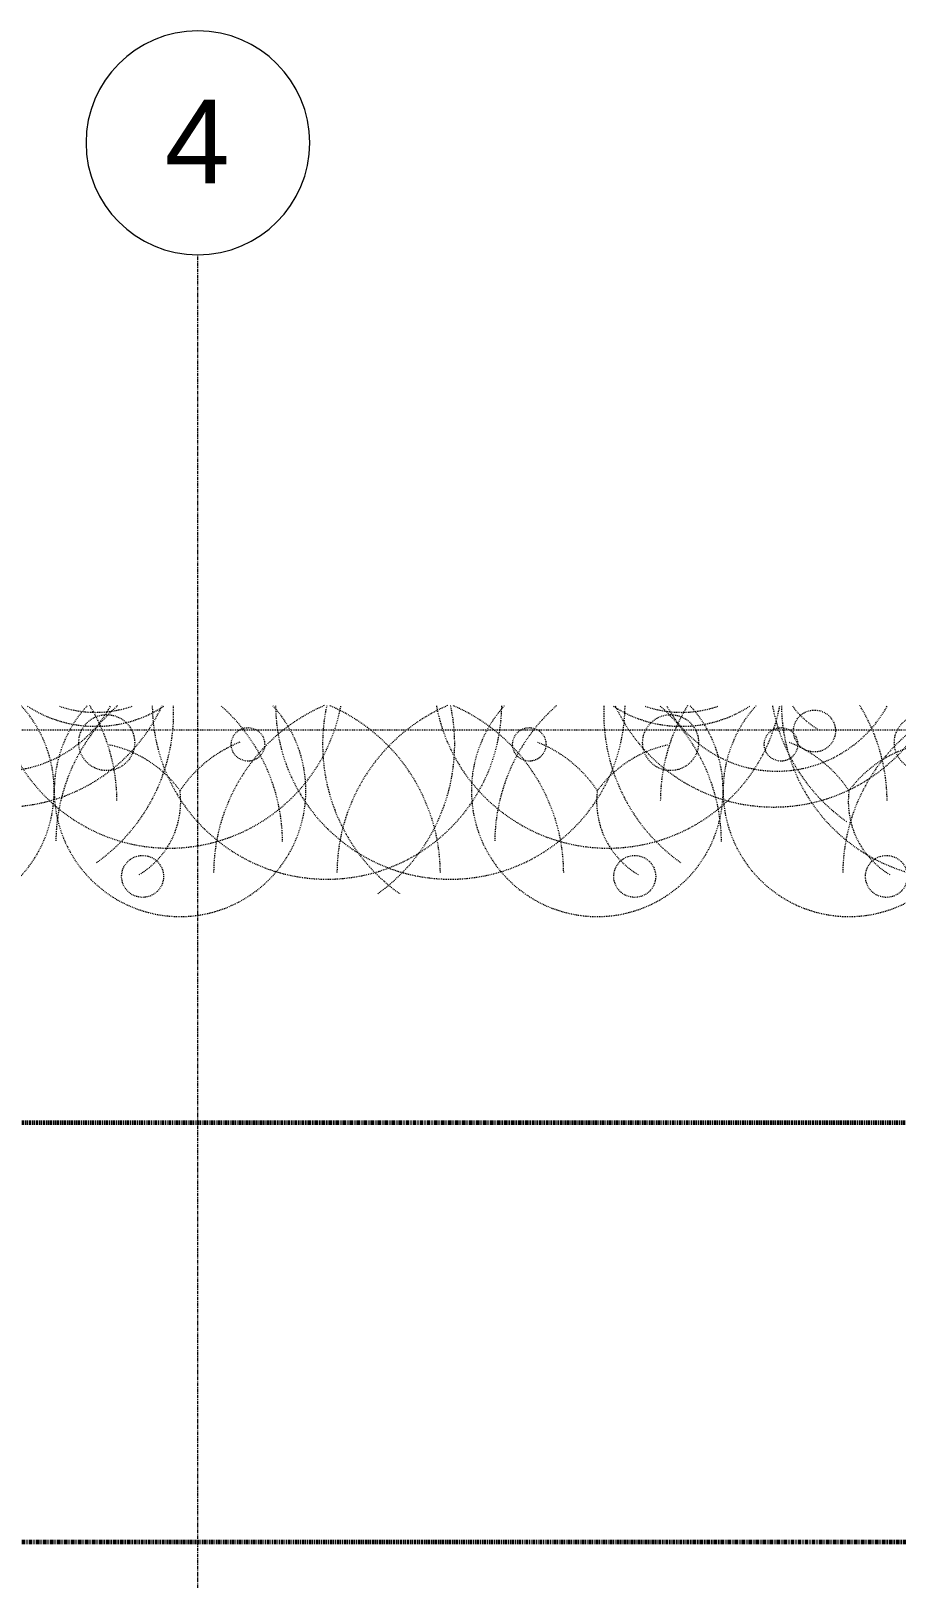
# Model space of a CAD drawing. Header units: inches. Extents: x -4105 to -1989, y 10980 to 12341.
# Drawn here: x -2524.2 to -2400.4, y 12119.5 to 12340.8 of the extents above; entities that cross this region are included whole.
import ezdxf

# ---------------------------------------------------------------- set-up
doc = ezdxf.new("R2010")
doc.units = ezdxf.units.IN
doc.header["$MEASUREMENT"] = 0
for name, pattern in [('Aligning Line 1_8_', [0.25, 0.125, -0.125]), ('Dash', [0.25, 0.125, -0.125]), ('Double Dash 3_8_', [1, 0.375, -0.125, 0.125, -0.125, 0.125, -0.125]), ('Grid Line 1_2_', [0.875, 0.5, -0.125, 0.125, -0.125])]:
    doc.linetypes.add(name, pattern=pattern)
for name, color, linetype, lineweight in [('0-1', 7, 'Continuous', 5), ('0-3', 7, 'Continuous', 9), ('0-4', 130, 'Double Dash 3_8_', 60), ('0-5', 155, 'Continuous', 5), ('A-DETL-GENF-HDLN-1', 253, 'Dash', 9), ('C-PROP-LINE-1', 130, 'Double Dash 3_8_', 60), ('G-ANNO-SYMB', 111, 'Aligning Line 1_8_', 9), ('S-GRID-1', 1, 'Grid Line 1_2_', 9), ('S-GRID-IDEN', 1, 'Continuous', 9), ('S-GRID-IDEN-1', 165, 'Continuous', 9)]:
    doc.layers.add(name, color=color, linetype=linetype, lineweight=lineweight)
doc.styles.add('Arial', font='arial.ttf', dxfattribs={"height": 12})

# ---------------------------------------------------------------- blocks, each defined once
blk = doc.blocks.new('CTR - 1st Phase - Unit Layouts_rvt-1-ENLARGED FLOOR PLAN - 1ST FLOOR PLAN - EAST')
at = {"layer": 'G-ANNO-SYMB'}
blk.add_line((-2053.87, 12240.75), (-4008.11, 12240.75), dxfattribs=at)
blk = doc.blocks.new('lupin 26755 - lupin 26755-V65-ENLARGED FLOOR PLAN - 1ST FLOOR PLAN - EAST')
at = {"layer": 'A-DETL-GENF-HDLN-1'}
blk.add_circle((-5.36, -12.26), 3, dxfattribs=at)
for centre, radius, start, end in [((0, 0), 18, 208.8423, 331.1577), ((-12.13, -1.52), 12.23, 300.9755, 324.2251)]:
    blk.add_arc(centre, radius, start, end, dxfattribs=at)
blk = doc.blocks.new('yew 26768 - yew 26768-1276663-ENLARGED FLOOR PLAN - 1ST FLOOR PLAN - EAST')
at = {"layer": 'A-DETL-GENF-HDLN-1'}
for radius, start, end in [(18, 237.1954, 302.8046), (16, 251.0191, 288.9809)]:
    blk.add_arc((0, 0), radius, start, end, dxfattribs=at)
blk = doc.blocks.new('fountain grass 26747 - fountain grass 26747-V85-ENLARGED FLOOR PLAN - 1ST FLOOR PLAN - EAST')
at = {"layer": 'A-DETL-GENF-HDLN-1'}
for centre, radius, start, end in [((0, 0), 25, 204.9526, 335.0386), ((10.02, -24.25), 26.24, 148.3825, 179.5466), ((-25.61, -5.7), 26.24, 305.4534, 349.39), ((-10.02, -24.25), 26.24, 0.4534, 31.6175)]:
    blk.add_arc(centre, radius, start, end, dxfattribs=at)
blk = doc.blocks.new('lupin 26755 - lupin 26755-V86-ENLARGED FLOOR PLAN - 1ST FLOOR PLAN - EAST')
at = {"layer": 'A-DETL-GENF-HDLN-1'}
for centre, radius in [((-10.49, 6.87), 4), ((9.72, 6.62), 2.39), ((-5.36, -12.26), 3)]:
    blk.add_circle(centre, radius, dxfattribs=at)
for centre, radius, start, end in [((0, 0), 18, 137.6168, 360), ((0, 0), 18, 360, 42.3832), ((15.36, -10.23), 18.46, 111.6663, 146.3337), ((-13.57, -9.88), 16.78, 36.0514, 77.9486), ((-12.13, -1.52), 12.23, 300.9755, 7.1395)]:
    blk.add_arc(centre, radius, start, end, dxfattribs=at)
blk = doc.blocks.new('fountain grass 26747 - fountain grass 26747-V87-ENLARGED FLOOR PLAN - 1ST FLOOR PLAN - EAST')
at = {"layer": 'A-DETL-GENF-HDLN-1'}
for centre, radius, start, end in [((0, 0), 25, 190.7434, 349.2622), ((10.02, -24.25), 26.24, 131.5297, 179.5466), ((-25.61, -5.7), 26.24, 305.4534, 2.299), ((-10.02, -24.25), 26.24, 0.4534, 48.4703)]:
    blk.add_arc(centre, radius, start, end, dxfattribs=at)
blk = doc.blocks.new('fountain grass 26747 - fountain grass 26747-V70-ENLARGED FLOOR PLAN - 1ST FLOOR PLAN - EAST')
at = {"layer": 'A-DETL-GENF-HDLN-1'}
for centre, radius, start, end in [((0, 0), 25, 180.4582, 359.5403), ((10.02, -24.25), 26.24, 113.4266, 179.5466), ((-25.61, -5.7), 26.24, 305.4534, 12.1054), ((-10.02, -24.25), 26.24, 0.4534, 66.5734)]:
    blk.add_arc(centre, radius, start, end, dxfattribs=at)
blk = doc.blocks.new('lupin 26755 - lupin 26755-V192-ENLARGED FLOOR PLAN - 1ST FLOOR PLAN - EAST')
at = {"layer": 'A-DETL-GENF-HDLN-1'}
blk.add_circle((-5.36, 12.26), 3, dxfattribs=at)
for centre, radius, start, end in [((0, 0), 18, 28.8423, 151.1577), ((-12.13, 1.52), 12.23, 35.7749, 59.0245)]:
    blk.add_arc(centre, radius, start, end, dxfattribs=at)
blk = doc.blocks.new('yew 26768 - yew 26768-V193-ENLARGED FLOOR PLAN - 1ST FLOOR PLAN - EAST')
at = {"layer": 'A-DETL-GENF-HDLN-1'}
for radius, start, end in [(18, 57.1954, 122.8046), (16, 71.0191, 108.9809)]:
    blk.add_arc((0, 0), radius, start, end, dxfattribs=at)
blk = doc.blocks.new('fountain grass 26747 - fountain grass 26747-V196-ENLARGED FLOOR PLAN - 1ST FLOOR PLAN - EAST')
at = {"layer": 'A-DETL-GENF-HDLN-1'}
for centre, radius, start, end in [((-25.61, 5.7), 26.24, 347.8946, 54.5466), ((0, 0), 25, 0.4597, 179.5418), ((10.02, 24.25), 26.24, 180.4534, 246.5734), ((-10.02, 24.25), 26.24, 293.4266, 359.5466)]:
    blk.add_arc(centre, radius, start, end, dxfattribs=at)
blk = doc.blocks.new('fountain grass 26747 - fountain grass 26747-V197-ENLARGED FLOOR PLAN - 1ST FLOOR PLAN - EAST')
at = {"layer": 'A-DETL-GENF-HDLN-1'}
for centre, radius, start, end in [((-25.61, 5.7), 26.24, 10.61, 54.5466), ((0, 0), 25, 24.9614, 155.0474), ((10.02, 24.25), 26.24, 180.4534, 211.6175), ((-10.02, 24.25), 26.24, 328.3825, 359.5466)]:
    blk.add_arc(centre, radius, start, end, dxfattribs=at)
blk = doc.blocks.new('lupin 26755 - lupin 26755-V198-ENLARGED FLOOR PLAN - 1ST FLOOR PLAN - EAST')
at = {"layer": 'A-DETL-GENF-HDLN-1'}
for centre, radius in [((-5.36, 12.26), 3), ((-10.49, -6.87), 4), ((9.72, -6.62), 2.39)]:
    blk.add_circle(centre, radius, dxfattribs=at)
for centre, radius, start, end in [((0, 0), 18, 0, 222.3832), ((-12.13, 1.52), 12.23, 352.8605, 59.0245), ((-13.57, 9.88), 16.78, 282.0514, 323.9486), ((15.36, 10.23), 18.46, 213.6663, 248.3337), ((0, 0), 18, 317.6168, 0)]:
    blk.add_arc(centre, radius, start, end, dxfattribs=at)
blk = doc.blocks.new('fountain grass 26747 - fountain grass 26747-V199-ENLARGED FLOOR PLAN - 1ST FLOOR PLAN - EAST')
at = {"layer": 'A-DETL-GENF-HDLN-1'}
for centre, radius, start, end in [((-25.61, 5.7), 26.24, 357.701, 54.5466), ((0, 0), 25, 10.7378, 169.2566), ((10.02, 24.25), 26.24, 180.4534, 228.4703), ((-10.02, 24.25), 26.24, 311.5297, 359.5466)]:
    blk.add_arc(centre, radius, start, end, dxfattribs=at)
blk = doc.blocks.new('CTR  - Topography_rvt-1-ENLARGED FLOOR PLAN - 1ST FLOOR PLAN - EAST')
at = {"layer": '0-3'}
for name, p in [('lupin 26755 - lupin 26755-V86-ENLARGED FLOOR PLAN - 1ST FLOOR PLAN - EAST', (-2538.87, 12232.12)), ('fountain grass 26747 - fountain grass 26747-V85-ENLARGED FLOOR PLAN - 1ST FLOOR PLAN - EAST', (-2528.11, 12254.78)), ('lupin 26755 - lupin 26755-V65-ENLARGED FLOOR PLAN - 1ST FLOOR PLAN - EAST', (-2528.58, 12252.91)), ('fountain grass 26747 - fountain grass 26747-V87-ENLARGED FLOOR PLAN - 1ST FLOOR PLAN - EAST', (-2504.42, 12248.9)), ('yew 26768 - yew 26768-1276663-ENLARGED FLOOR PLAN - 1ST FLOOR PLAN - EAST', (-2514.93, 12259.32)), ('lupin 26755 - lupin 26755-V86-ENLARGED FLOOR PLAN - 1ST FLOOR PLAN - EAST', (-2502.87, 12232.12)), ('fountain grass 26747 - fountain grass 26747-V70-ENLARGED FLOOR PLAN - 1ST FLOOR PLAN - EAST', (-2464.21, 12244.46))]:
    blk.add_blockref(name, p, dxfattribs=at)
at = {"layer": '0-3', "rotation": 180}
for name, p in [('fountain grass 26747 - fountain grass 26747-V196-ENLARGED FLOOR PLAN - 1ST FLOOR PLAN - EAST', (-2481.85, 12244.46)), ('fountain grass 26747 - fountain grass 26747-V199-ENLARGED FLOOR PLAN - 1ST FLOOR PLAN - EAST', (-2441.64, 12248.9)), ('lupin 26755 - lupin 26755-V198-ENLARGED FLOOR PLAN - 1ST FLOOR PLAN - EAST', (-2443.19, 12232.12)), ('yew 26768 - yew 26768-V193-ENLARGED FLOOR PLAN - 1ST FLOOR PLAN - EAST', (-2431.14, 12259.32)), ('fountain grass 26747 - fountain grass 26747-V197-ENLARGED FLOOR PLAN - 1ST FLOOR PLAN - EAST', (-2417.95, 12254.78)), ('lupin 26755 - lupin 26755-V192-ENLARGED FLOOR PLAN - 1ST FLOOR PLAN - EAST', (-2417.48, 12252.91)), ('lupin 26755 - lupin 26755-V198-ENLARGED FLOOR PLAN - 1ST FLOOR PLAN - EAST', (-2407.19, 12232.12)), ('fountain grass 26747 - fountain grass 26747-V196-ENLARGED FLOOR PLAN - 1ST FLOOR PLAN - EAST', (-2391.85, 12244.46))]:
    blk.add_blockref(name, p, dxfattribs=at)
blk = doc.blocks.new('Family - ___-1878357-ENLARGED FLOOR PLAN - 1ST FLOOR PLAN - EAST')
at = {"layer": 'C-PROP-LINE-1'}
for p, q in [((-3929.52, 12184.69), (-2053.87, 12184.69)), ((-3869.45, 12124.69), (-2053.87, 12124.69))]:
    blk.add_line(p, q, dxfattribs=at)
blk = doc.blocks.new('Grid - Grid Head - Circle-50561-ENLARGED FLOOR PLAN - 1ST FLOOR PLAN - EAST')
at = {"layer": 'S-GRID-IDEN-1'}
for start, end in [(360, 180), (180, 360)]:
    blk.add_arc((0, 0), 0.25, start, end, dxfattribs=at)
blk = doc.blocks.new('CTR - 1st Phase - Shell_rvt-1-ENLARGED FLOOR PLAN - 1ST FLOOR PLAN - EAST')
at = {"layer": 'S-GRID-1'}
blk.add_line((-2500.32, 10979.75), (-2500.32, 12308.75), dxfattribs=at)
at = {"layer": '0-4'}
blk.add_blockref('Family - ___-1878357-ENLARGED FLOOR PLAN - 1ST FLOOR PLAN - EAST', (0, 0), dxfattribs=at)
at = {"layer": '0-5', "xscale": 63.99999999999997, "yscale": 63.99999999999997, "zscale": 63.99999999999997}
blk.add_blockref('Grid - Grid Head - Circle-50561-ENLARGED FLOOR PLAN - 1ST FLOOR PLAN - EAST', (-2500.32, 12324.75), dxfattribs=at)
at = {"layer": 'S-GRID-IDEN', "insert": (-2505.08, 12330.94), "char_height": 12, "width": 11.312, "attachment_point": 1, "style": 'Arial'}
blk.add_mtext('4', dxfattribs=at)

msp = doc.modelspace()

# ---------------------------------------------------------------- block references
at = {"layer": '0-1'}
msp.add_blockref('CTR - 1st Phase - Unit Layouts_rvt-1-ENLARGED FLOOR PLAN - 1ST FLOOR PLAN - EAST', (0, 0), dxfattribs=at)

# ---------------------------------------------------------------- next in the draw order: block references
for name in ['CTR - 1st Phase - Shell_rvt-1-ENLARGED FLOOR PLAN - 1ST FLOOR PLAN - EAST', 'CTR  - Topography_rvt-1-ENLARGED FLOOR PLAN - 1ST FLOOR PLAN - EAST']:
    msp.add_blockref(name, (0, 0), dxfattribs=at)

doc.saveas('drawing.dxf')
